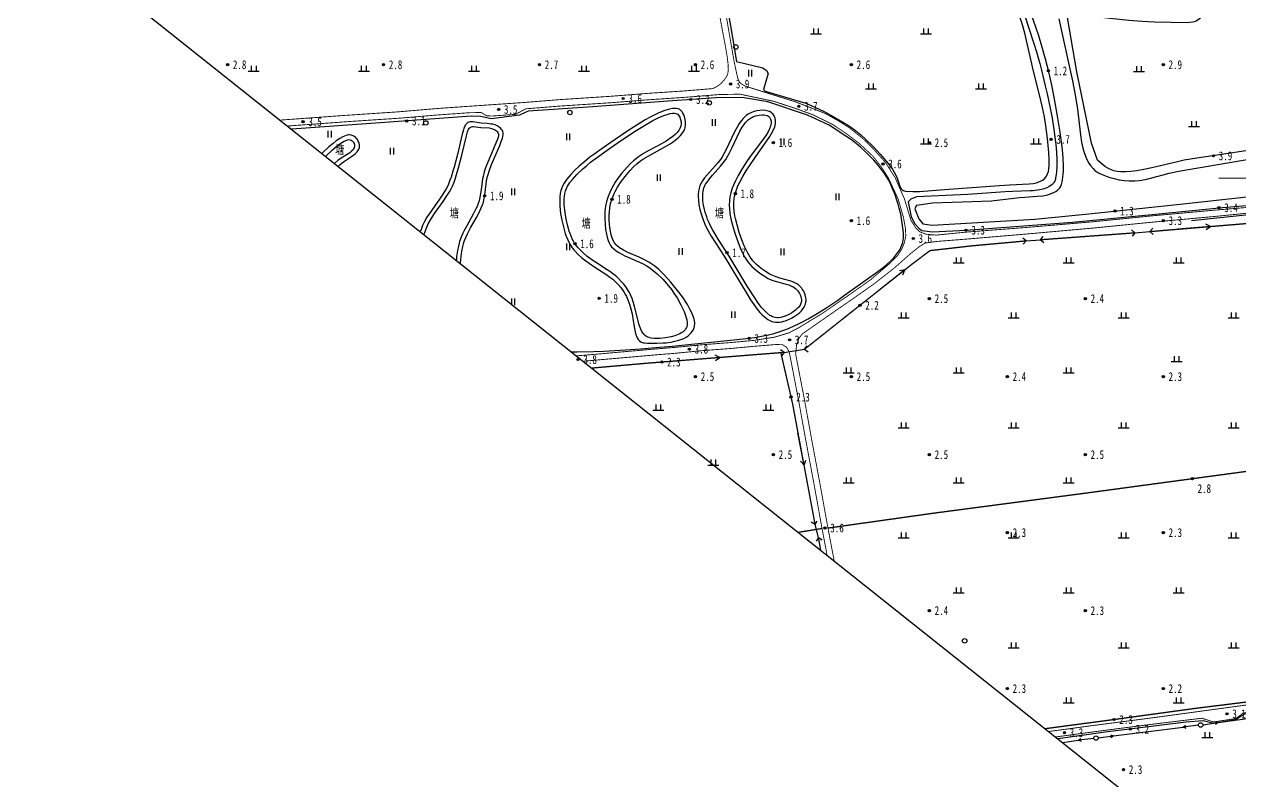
# Model space of a CAD drawing. Header units: metres. Extents: x 494039 to 619385, y 3351420 to 3402703.
# Drawn here: x 580158 to 580710, y 3397356 to 3397700 of the extents above; entities that cross this region are included whole.
import ezdxf
from ezdxf.enums import TextEntityAlignment as Align

# ---------------------------------------------------------------- set-up
doc = ezdxf.new("R2010")
doc.units = ezdxf.units.M
for name, pattern in [('2180', [0]), ('4410a', [0]), ('4430', [0]), ('8521', [0])]:
    doc.linetypes.add(name, pattern=pattern)
for name, color, linetype in [('210100', 130, 'Continuous'), ('220200', 130, 'Continuous'), ('220900', 130, '2180'), ('230102', 141, 'Continuous'), ('261301', 141, 'Continuous'), ('440100', 8, 'Continuous'), ('440300', 8, '4430'), ('510301', 8, 'Continuous'), ('541200', 8, 'Continuous'), ('720100', 8, 'Continuous'), ('760201', 8, '8521'), ('810302', 8, 'Continuous'), ('810600', 8, 'Continuous'), ('范围线', 8, 'Continuous')]:
    doc.layers.add(name, color=color, linetype=linetype)

# ---------------------------------------------------------------- blocks, each defined once
blk = doc.blocks.new('gc170')
at = {"linetype": 'Continuous'}
blk.add_circle((0, 0), 0.5, dxfattribs=at)
blk = doc.blocks.new('gu')
at = {"flags": 128}
for points in [[(3.75, 0), (-3.75, 0)], [(2.71, -0.6), (3.75, 0), (3.75, 0), (2.71, 0.6)]]:
    blk.add_lwpolyline(points, dxfattribs=at)
blk = doc.blocks.new('p_point')
for radius in [0.25, 0.2, 0.15, 0.1, 0.05]:
    blk.add_circle((0, 0), radius)
blk.add_point((0, 0))
blk = doc.blocks.new('ve')
at = {"color": 0, "linetype": 'Continuous'}
for p, q in [((-0.4, 1.5), (-0.4, 0)), ((0.4, 0), (0.4, 1.5))]:
    blk.add_line(p, q, dxfattribs=at)
blk = doc.blocks.new('vm')
at = {"linetype": 'Continuous'}
for p, q in [((1.25, 0), (-1.25, 0)), ((-0.5, 0), (-0.5, 1.3)), ((0.5, 1.3), (0.5, 0))]:
    blk.add_line(p, q, dxfattribs=at)
blk = doc.blocks.new('gc013b')
at = {"linetype": 'Continuous'}
blk.add_line((0.5, 0), (4, 0), dxfattribs=at)
at = {"linetype": 'Continuous', "flags": 128}
blk.add_lwpolyline([(3.39, 0.35), (4, 0), (3.39, -0.35)], dxfattribs=at)
blk = doc.blocks.new('1-3&1-4')
at = {"layer": '210100', "color": 141, "linetype": 'Continuous', "flags": 128}
for points in [[(580563.553, 3397617.4702), (580570.7456, 3397618.5898), (580597.5554, 3397619.4659), (580603.8988, 3397620.2361), (580610.2733, 3397620.9216), (580612.7699, 3397621.1405), (580618.5116, 3397621.5321), (580620.8628, 3397621.7751), (580622.5459, 3397622.0637), (580623.9902, 3397622.432), (580625.2001, 3397622.8591), (580625.8516, 3397623.1461), (580626.8142, 3397623.6658), (580627.597, 3397624.2154), (580628.4222, 3397625.0318), (580628.6621, 3397625.3558), (580629.0672, 3397626.056), (580629.4202, 3397626.9118), (580629.7327, 3397628.0281), (580629.8788, 3397628.7637), (580630.09, 3397630.2683), (580630.2143, 3397631.5815), (580630.2919, 3397632.8858), (580630.3303, 3397635.4724), (580630.1947, 3397638.8866), (580629.8631, 3397642.6959), (580629.2908, 3397647.3262), (580628.662, 3397651.5866), (580627.471, 3397658.7929), (580626.0711, 3397666.4726), (580624.8174, 3397672.6918), (580623.6049, 3397678.0073), (580622.1153, 3397683.8451), (580620.5005, 3397689.6491), (580619.0474, 3397694.4544), (580617.7856, 3397698.2683), (580615.2781, 3397705.0871)], [(580628.1567, 3397702.1321), (580632.3356, 3397683.5472), (580634.3576, 3397673.953), (580635.5979, 3397667.5261), (580636.6593, 3397661.0096), (580638.0293, 3397649.4829), (580638.553, 3397646.1154), (580639.1494, 3397643.2861), (580639.6564, 3397641.4432), (580640.2791, 3397639.6463), (580641.047, 3397637.9077), (580641.7845, 3397636.5771), (580642.56, 3397635.4306), (580643.7394, 3397634.0485), (580644.603, 3397633.2592), (580645.9662, 3397632.3042), (580647.1945, 3397631.6412), (580648.6159, 3397631.0217), (580650.9949, 3397630.1994), (580653.3221, 3397629.5488), (580655.669, 3397629.0304), (580658.0259, 3397628.6598), (580660.1482, 3397628.4739), (580661.0901, 3397628.4431), (580662.775, 3397628.4798), (580664.6975, 3397628.6711), (580665.7924, 3397628.8399), (580668.2487, 3397629.3373), (580669.8826, 3397629.7338), (580675.5965, 3397631.2594), (580678.3443, 3397631.9308), (580682.7619, 3397632.8712), (580688.8523, 3397633.9987), (580693.2885, 3397634.7552), (580718.1486, 3397638.9025)], [(580563.553, 3397617.4702), (580562.8521, 3397615.8035), (580564.549, 3397611.2838), (580566.4176, 3397609.0018), (580570.624, 3397608.4207), (580617.274, 3397611.1717), (580643.2877, 3397613.6883), (580684.7005, 3397618.0981), (580727.3746, 3397622.7839), (580741.8893, 3397623.9742)]]:
    blk.add_lwpolyline(points, dxfattribs=at)
at = {"layer": '220200', "color": 141, "linetype": 'Continuous', "const_width": 0.6, "flags": 128}
for points in [[(580669.5621, 3397605.4372), (580713.2284, 3397609.0848)], [(580512.6676, 3397551.9954), (580532.3781, 3397567.646), (580561.6104, 3397590.7387), (580569.6364, 3397596.8083), (580588.9419, 3397599.0086), (580613.353, 3397601.2271)], [(580619.8469, 3397601.7446), (580662.7519, 3397604.8867)], [(580416.1821, 3397543.4653), (580441.2157, 3397545.6748), (580503.3947, 3397550.589)], [(580501.8979, 3397550.4707), (580507.2289, 3397527.2762), (580517.4517, 3397472.377)], [(580518.9448, 3397466.4784), (580519.9955, 3397460.861)], [(580622.0649, 3397379.6445), (580651.0271, 3397383.4886), (580691.1445, 3397388.9791), (580719.4569, 3397392.4716), (580764.0251, 3397398.7896), (580813.8537, 3397404.9495), (580858.6761, 3397411.0116)]]:
    blk.add_lwpolyline(points, dxfattribs=at)
at = {"layer": '220900', "color": 141, "linetype": 'Continuous'}
for p, q in [((580662.7519, 3397604.8867), (580661.2283, 3397606.1824)), ((580669.5621, 3397605.4372), (580670.8578, 3397606.9608)), ((580613.353, 3397601.2271), (580611.8309, 3397602.5245)), ((580613.353, 3397601.2271), (580612.0556, 3397599.705)), ((580619.8469, 3397601.7446), (580621.1443, 3397603.2667)), ((580619.8469, 3397601.7446), (580621.369, 3397600.4472)), ((580662.7519, 3397604.8867), (580661.4562, 3397603.3631)), ((580669.5621, 3397605.4372), (580671.0857, 3397604.1415)), ((580503.3947, 3397550.589), (580501.7844, 3397551.7752)), ((580512.6676, 3397551.9954), (580513.8538, 3397553.6057)), ((580512.6676, 3397551.9954), (580514.2779, 3397550.8092)), ((580503.3947, 3397550.589), (580502.2085, 3397548.9787)), ((580517.4517, 3397472.377), (580515.7337, 3397473.4009)), ((580517.4517, 3397472.377), (580518.4756, 3397474.095)), ((580518.9448, 3397466.4784), (580517.9209, 3397464.7604)), ((580518.9448, 3397466.4784), (580520.6628, 3397465.4545))]:
    blk.add_line(p, q, dxfattribs=at)
at = {"layer": '220900', "color": 141, "linetype": '2180', "flags": 128}
for points, elevation in [([(580613.353, 3397601.2271), (580619.8469, 3397601.7446)], 2.3897), ([(580662.7519, 3397604.8867), (580669.5621, 3397605.4372)], 2.7074), ([(580518.9448, 3397466.4784), (580517.4517, 3397472.377)], 2.8994)]:
    blk.add_lwpolyline(points, dxfattribs=dict(at, elevation=elevation))
blk.add_lwpolyline([(580503.3947, 3397550.589), (580512.6676, 3397551.9954)], dxfattribs=at)
at = {"layer": '230102', "color": 141, "linetype": 'Continuous', "flags": 128}
for points in [[(580453.3196, 3397577.5482), (580454.7743, 3397575.2912), (580456.5063, 3397572.217), (580457.5249, 3397570.129), (580457.977, 3397569.0889), (580458.6205, 3397567.3789), (580459.1569, 3397565.398), (580459.3265, 3397564.1444), (580459.3027, 3397562.9657), (580459.204, 3397562.4112), (580459.0384, 3397561.8839), (580458.7982, 3397561.3875), (580458.4462, 3397560.8853), (580458.0076, 3397560.4206), (580457.4931, 3397559.9902), (580456.5995, 3397559.4034), (580455.9349, 3397559.0485), (580454.4736, 3397558.4187), (580453.69, 3397558.1418), (580452.0463, 3397557.6618), (580449.4662, 3397557.1295), (580446.8627, 3397556.8466), (580445.1762, 3397556.8229), (580444.3624, 3397556.8695), (580442.8207, 3397557.0997), (580442.1047, 3397557.2934), (580441.4342, 3397557.5472), (580440.8165, 3397557.8682), (580440.3876, 3397558.1615), (580439.8595, 3397558.632), (580439.0737, 3397559.6205), (580438.7828, 3397560.0977), (580438.269, 3397561.1289), (580437.6973, 3397562.6244), (580437.3898, 3397563.6063), (580435.388, 3397571.5056), (580434.6615, 3397573.9489), (580434.2867, 3397575.0311), (580433.6012, 3397576.7227), (580433.103, 3397577.752), (580432.5733, 3397578.6989), (580431.6283, 3397580.145), (580430.572, 3397581.5334), (580429.4239, 3397582.8573), (580428.1969, 3397584.1052), (580427.3406, 3397584.885), (580426.0119, 3397585.9701), (580424.1678, 3397587.3118), (580422.9863, 3397588.11), (580418.1735, 3397591.2105), (580416.0254, 3397592.6656), (580413.7942, 3397594.3449), (580412.2007, 3397595.6894), (580410.845, 3397596.9689), (580409.7248, 3397598.1687), (580409.2027, 3397598.794), (580408.2083, 3397600.1735), (580407.4941, 3397601.4012), (580407.1106, 3397602.1649), (580406.1221, 3397604.551), (580405.7465, 3397605.6478), (580405.0893, 3397607.8917), (580404.4781, 3397610.4779), (580404.1929, 3397611.9371), (580403.7076, 3397615.2145), (580403.5094, 3397617.5884), (580403.473, 3397618.6607), (580403.5149, 3397620.565), (580403.5867, 3397621.3958), (580403.8091, 3397622.8171), (580404.1175, 3397623.9931), (580404.4944, 3397624.9867), (580405.0045, 3397626.0206), (580405.6035, 3397627.0197), (580406.1015, 3397627.7493), (580407.1994, 3397629.165), (580409.2521, 3397631.4179), (580411.945, 3397633.9715), (580413.5816, 3397635.3846), (580415.4863, 3397636.9261), (580418.5262, 3397639.2305), (580422.9608, 3397642.4058), (580429.1218, 3397646.6472), (580436.2353, 3397651.375), (580439.9029, 3397653.6747), (580443.7213, 3397655.8571), (580446.1493, 3397657.069), (580448.7494, 3397658.1613), (580450.2455, 3397658.6775), (580451.6239, 3397659.058), (580452.6693, 3397659.235), (580453.5596, 3397659.256), (580454.1973, 3397659.1521), (580454.6927, 3397658.9609), (580455.0307, 3397658.7427), (580455.3958, 3397658.3849), (580455.7636, 3397657.8504), (580455.9448, 3397657.4993), (580456.3532, 3397656.3459), (580456.5449, 3397655.3356), (580456.5831, 3397654.836), (580456.5802, 3397654.343), (580456.4696, 3397653.5023), (580456.1543, 3397652.5549), (580455.7159, 3397651.7407), (580454.7952, 3397650.5299), (580453.9187, 3397649.6287), (580452.8353, 3397648.6782), (580450.852, 3397647.2187), (580449.8238, 3397646.5554), (580447.7194, 3397645.318), (580441.9974, 3397642.2568), (580439.5394, 3397640.8717), (580437.1792, 3397639.3521), (580436.295, 3397638.6979), (580434.9137, 3397637.5506), (580433.5934, 3397636.3205), (580431.9116, 3397634.581), (580429.5378, 3397631.8092), (580428.0589, 3397629.8695), (580426.6824, 3397627.855), (580425.9199, 3397626.6094), (580424.9911, 3397624.9245), (580424.1548, 3397623.1983), (580423.425, 3397621.435), (580423.1069, 3397620.5399), (580422.6294, 3397618.9053), (580422.3782, 3397617.746), (580422.1141, 3397615.9835), (580422.0014, 3397614.7963), (580421.9029, 3397612.4014), (580421.9101, 3397611.1969), (580422.0303, 3397608.7805), (580422.2967, 3397606.3623), (580422.669, 3397604.2522), (580422.9862, 3397602.9272), (580423.4567, 3397601.4299), (580423.9331, 3397600.2977), (580424.5748, 3397599.1741), (580424.9987, 3397598.6066), (580425.9745, 3397597.5892), (580427.0885, 3397596.6986), (580428.3086, 3397595.9053), (580429.9436, 3397595.0138), (580430.9671, 3397594.5174), (580436.6432, 3397592.0565), (580439.0789, 3397590.9239), (580441.0351, 3397589.8439), (580442.4973, 3397588.8715), (580443.3363, 3397588.2483), (580445.7248, 3397586.2355), (580448.2186, 3397583.7889), (580449.1819, 3397582.7515), (580450.8288, 3397580.8457), (580452.2027, 3397579.1018)], [(580508.5387, 3397579.5996), (580508.9734, 3397579.2087), (580509.6135, 3397578.5055), (580510.418, 3397577.3101), (580510.8256, 3397576.445), (580510.9831, 3397575.9978), (580511.1902, 3397575.0831), (580511.2372, 3397574.4521), (580511.2193, 3397573.9985), (580511.0847, 3397573.2019), (580510.8261, 3397572.439), (580510.6297, 3397572.0358), (580509.9152, 3397571.0237), (580509.2117, 3397570.2993), (580508.5224, 3397569.6979), (580506.9256, 3397568.5564), (580505.7888, 3397567.9052), (580504.6036, 3397567.3458), (580503.3746, 3397566.8879), (580502.7442, 3397566.7019), (580501.8829, 3397566.5036), (580500.7026, 3397566.3484), (580500.1722, 3397566.3322), (580499.2471, 3397566.4087), (580498.1604, 3397566.7227), (580497.3414, 3397567.1282), (580496.9034, 3397567.4007), (580495.4994, 3397568.5087), (580494.2813, 3397569.717), (580493.0102, 3397571.1818), (580491.461, 3397573.2163), (580490.0176, 3397575.3102), (580486.6363, 3397580.6725), (580478.4692, 3397594.2462), (580473.4826, 3397602.0122), (580472.3461, 3397603.8185), (580470.9484, 3397606.173), (580469.9453, 3397608.0467), (580469.4521, 3397609.0764), (580468.6501, 3397610.998), (580468.252, 3397612.087), (580467.5494, 3397614.3014), (580467.2462, 3397615.4246), (580466.7938, 3397617.4722), (580466.517, 3397619.3224), (580466.4044, 3397620.9438), (580466.4013, 3397621.7618), (580466.4389, 3397622.5752), (580466.5999, 3397623.8722), (580466.975, 3397625.3094), (580467.1949, 3397625.8705), (580467.7323, 3397626.9497), (580468.3744, 3397627.9829), (580469.4797, 3397629.4706), (580470.9074, 3397631.1467), (580474.5392, 3397635.158), (580475.7383, 3397636.6184), (580476.8532, 3397638.1985), (580477.8671, 3397639.9075), (580478.4507, 3397641.0027), (580479.7613, 3397643.6889), (580482.0102, 3397648.5074), (580483.3199, 3397651.0753), (580484.3482, 3397652.8475), (580485.2476, 3397654.183), (580485.9812, 3397655.1119), (580486.7792, 3397655.9563), (580487.2073, 3397656.3391), (580488.1038, 3397656.9908), (580488.9908, 3397657.4723), (580489.5006, 3397657.6939), (580490.591, 3397658.0636), (580491.3451, 3397658.2514), (580492.0949, 3397658.3918), (580493.3805, 3397658.5211), (580494.0161, 3397658.5228), (580494.9866, 3397658.4145), (580495.6518, 3397658.226), (580495.9567, 3397658.0916), (580496.497, 3397657.7315), (580496.7962, 3397657.416), (580497.2641, 3397656.5528), (580497.4943, 3397655.6232), (580497.5095, 3397654.6822), (580497.4208, 3397654.0498), (580497.2654, 3397653.414), (580496.789, 3397652.1344), (580496.4827, 3397651.4915), (580495.7646, 3397650.2013), (580494.7187, 3397648.5842), (580493.0836, 3397646.3208), (580491.6095, 3397644.3909), (580489.4285, 3397641.5386), (580488.0122, 3397639.5787), (580486.0464, 3397636.6669), (580484.0313, 3397633.4614), (580482.5279, 3397630.8832), (580481.3105, 3397628.5893), (580480.3733, 3397626.5695), (580479.6573, 3397624.6891), (580479.1712, 3397623.0239), (580478.7994, 3397621.3162), (580478.5483, 3397619.5861), (580478.4363, 3397617.4372), (580478.5159, 3397615.8271), (580478.7885, 3397613.6929), (580479.2515, 3397611.3049), (580479.9662, 3397608.4015), (580481.0422, 3397604.7323), (580482.3294, 3397600.9827), (580483.4664, 3397598.084), (580484.5009, 3397595.7745), (580485.3998, 3397594.0398), (580486.2641, 3397592.6166), (580486.9046, 3397591.7119), (580487.6176, 3397590.8372), (580488.7872, 3397589.5977), (580490.7084, 3397587.873), (580492.3048, 3397586.6314), (580493.9727, 3397585.4819), (580496.2168, 3397584.1727), (580497.7821, 3397583.4426), (580499.3623, 3397582.8812), (580503.6464, 3397581.7738), (580505.5248, 3397581.2087), (580506.719, 3397580.7258), (580507.2909, 3397580.4373), (580508.0206, 3397579.9904)]]:
    blk.add_lwpolyline(points, close=True, dxfattribs=at)
for points in [[(580339.8252, 3397604.2224), (580340.2288, 3397605.4822), (580341.013, 3397607.4551), (580341.7376, 3397608.9893), (580342.5646, 3397610.4957), (580343.7599, 3397612.4141), (580344.6019, 3397613.6658), (580348.5364, 3397619.1876), (580350.2169, 3397621.6503), (580351.3753, 3397623.531), (580352.069, 3397624.812), (580352.6855, 3397626.1285), (580353.4051, 3397627.9208), (580353.8886, 3397629.286), (580354.8953, 3397632.5221), (580355.422, 3397634.3965), (580356.9079, 3397640.1313), (580359.0528, 3397648.9766), (580359.5279, 3397650.7615), (580360.0345, 3397651.9657), (580360.3647, 3397652.4458), (580360.7015, 3397652.7681), (580361.2377, 3397653.0414), (580361.801, 3397653.1434), (580362.2117, 3397653.1541), (580365.611, 3397652.7777), (580369.326, 3397652.5278), (580370.4655, 3397652.3232), (580371.3851, 3397652.0284), (580371.8215, 3397651.8265), (580372.6392, 3397651.286), (580373.0172, 3397650.9328), (580373.3514, 3397650.502), (580373.5397, 3397650.0862), (580373.6014, 3397649.8243), (580373.6227, 3397649.2063), (580373.5757, 3397648.8493), (580373.3386, 3397647.9679), (580373.1171, 3397647.3718), (580368.7015, 3397636.9998), (580367.7351, 3397634.4657), (580367.1019, 3397632.5371), (580366.588, 3397630.5601), (580366.3729, 3397629.4529), (580365.9875, 3397626.7355), (580365.6016, 3397623.5266), (580365.2011, 3397621.0328), (580364.8359, 3397619.4832), (580364.4224, 3397618.1931), (580363.8654, 3397616.7943), (580363.3963, 3397615.763), (580362.1852, 3397613.3965), (580359.1771, 3397608.0606), (580357.9103, 3397605.6995), (580357.4033, 3397604.6719), (580356.6341, 3397602.9268), (580355.9504, 3397600.9771), (580355.2302, 3397598.1165), (580354.983, 3397596.8223), (580354.6037, 3397594.212), (580354.4643, 3397592.5741)], [(580295.124, 3397639.791), (580298.1337, 3397642.6192), (580300.4465, 3397644.546), (580301.9286, 3397645.5975), (580303.5178, 3397646.5312), (580304.6859, 3397647.0565), (580305.017, 3397647.1539), (580305.645, 3397647.2363), (580306.1797, 3397647.1736), (580306.7294, 3397646.9688), (580307.1935, 3397646.6676), (580307.5567, 3397646.3081), (580307.7929, 3397645.9618), (580308.0221, 3397645.4258), (580308.1502, 3397644.7781), (580308.1559, 3397644.2592), (580308.0054, 3397643.5215), (580307.7631, 3397642.9856), (580307.4284, 3397642.4907), (580306.9008, 3397641.9199), (580306.1405, 3397641.29), (580305.5752, 3397640.8947), (580302.1582, 3397638.8236), (580300.6122, 3397637.7196), (580299.2301, 3397636.5238)]]:
    blk.add_lwpolyline(points, dxfattribs=at)
at = {"layer": '440100', "color": 8, "linetype": 'Continuous', "const_width": 0.4, "flags": 128}
for points in [[(580482.93, 3397673.5621), (580482.2485, 3397675.3436), (580480.6043, 3397683.0462), (580471.3167, 3397736.8092), (580466.591, 3397763.3314), (580459.613, 3397801.1636), (580450.9849, 3397849.2856), (580446.9238, 3397871.118), (580444.1277, 3397887.3288), (580443.6314, 3397889.926), (580444.0046, 3397891.7168), (580444.4074, 3397892.3927), (580445.2261, 3397893.1491), (580457.3601, 3397894.5558), (580501.2798, 3397898.2174), (580540.1778, 3397901.5916), (580569.3852, 3397904.335), (580573.5596, 3397904.8139), (580572.478, 3397917.2762), (580571.0635, 3397919.5591), (580570.0659, 3397921.3239), (580568.9293, 3397931.1314)], [(580277.9832, 3397653.43), (580307.5818, 3397655.5792), (580328.7431, 3397656.9773), (580345.7152, 3397658.4249), (580360.6975, 3397659.4743), (580365.7295, 3397659.549), (580368.3692, 3397658.0074), (580371.0629, 3397657.9857), (580381.3685, 3397658.7222), (580386.0582, 3397661.2415), (580401.1577, 3397662.4549), (580424.6952, 3397663.9974), (580441.1743, 3397665.3), (580457.9544, 3397666.4153), (580473.7514, 3397667.7013), (580483.2559, 3397667.8982)], [(580483.2559, 3397667.8982), (580498.5843, 3397664.6676), (580508.7208, 3397661.3673), (580516.4858, 3397658.5127), (580525.3996, 3397654.1543), (580531.5283, 3397650.0607), (580537.5436, 3397645.5009), (580543.7671, 3397639.6838)], [(580544.0003, 3397642.9577), (580549.4021, 3397636.9072), (580553.854, 3397629.9119), (580558.0262, 3397620.393), (580561.0181, 3397610.5432), (580563.2184, 3397607.149), (580565.017, 3397605.3402)], [(580508.6099, 3397549.9019), (580509.0404, 3397553.9591), (580510.1066, 3397556.9499), (580511.6973, 3397559.0032), (580522.1412, 3397566.2989), (580535.1127, 3397575.2627), (580544.1953, 3397581.6641), (580553.434, 3397588.8884), (580561.1936, 3397595.7505), (580564.815, 3397598.6099), (580567.3893, 3397600.233), (580572.5267, 3397600.9629), (580586.0638, 3397602.031), (580613.6665, 3397604.3665), (580643.5197, 3397607.0337), (580672.2522, 3397609.8885), (580699.1497, 3397612.3415), (580723.434, 3397614.79)], [(580412.276, 3397546.5733), (580444.1001, 3397549.3655), (580454.0651, 3397550.1851), (580465.5145, 3397551.3081), (580479.3671, 3397552.3795), (580489.8475, 3397553.3531), (580499.2342, 3397554.1156), (580502.6117, 3397554.1142), (580504.5829, 3397552.8621)], [(580508.6099, 3397549.9019), (580512.6923, 3397528.7396), (580516.0222, 3397510.3238), (580519.7602, 3397490.3891), (580523.0529, 3397472.1222), (580526.1112, 3397455.9948)], [(580626.8036, 3397375.874), (580643.8086, 3397378.1826), (580670.2978, 3397381.612), (580693.239, 3397384.3835), (580698.5212, 3397382.6779), (580708.5957, 3397384.2347), (580711.907, 3397386.663), (580719.2127, 3397388.2726), (580746.085, 3397391.5922), (580774.946, 3397395.5514), (580835.0072, 3397403.2991), (580844.2739, 3397404.5864), (580861.4585, 3397406.4857), (580871.8359, 3397407.2783)]]:
    blk.add_lwpolyline(points, dxfattribs=at)
at = {"layer": '440100', "color": 8, "linetype": '4410a', "const_width": 0.4, "flags": 128}
for points in [[(580440.309, 3397891.479), (580444.3001, 3397868.622), (580451.2784, 3397831.2409), (580457.6884, 3397796.5606), (580461.3544, 3397776.0398), (580464.8805, 3397756.826), (580463.4199, 3397752.0152), (580464.8579, 3397741.5005), (580468.3406, 3397736.8124), (580471.2488, 3397720.49), (580474.4984, 3397701.4576), (580476.8723, 3397688.7531), (580477.5661, 3397684.6006), (580477.9484, 3397681.3386), (580478.0272, 3397679.1706), (580477.9884, 3397678.4913), (580477.8308, 3397677.4512), (580477.5112, 3397676.4461), (580477.1259, 3397675.697), (580476.5155, 3397674.7988), (580475.2422, 3397673.2792), (580474.4889, 3397672.5474), (580473.187, 3397671.5815), (580472.0517, 3397670.9489), (580470.9378, 3397670.4062)], [(580522.0834, 3397659.1117), (580508.6481, 3397664.3731), (580485.5737, 3397671.5892), (580484.0359, 3397672.5213), (580482.93, 3397673.5621)], [(580274.606, 3397656.1172), (580303.2103, 3397658.1955), (580328.1478, 3397659.8648), (580344.8494, 3397661.2896), (580349.4905, 3397661.6405), (580385.2136, 3397664.1073), (580400.945, 3397665.3714), (580424.4844, 3397666.9141), (580440.9621, 3397668.2166), (580457.7388, 3397669.3317), (580470.9378, 3397670.4062)], [(580522.0834, 3397659.1117), (580528.3073, 3397655.6147), (580533.1527, 3397652.5165), (580539.2942, 3397647.6204), (580544.0003, 3397642.9577)], [(580543.7671, 3397639.6838), (580547.632, 3397634.719), (580550.8007, 3397629.7683), (580555.2025, 3397620.2662), (580557.6426, 3397611.7012), (580558.4875, 3397607.0173), (580558.6858, 3397603.5215), (580558.0464, 3397600.4615), (580557.0015, 3397597.7835), (580554.9675, 3397594.5592)], [(580567.9334, 3397604.2561), (580572.4271, 3397603.8564), (580586.0279, 3397605.2109), (580613.5294, 3397607.3369), (580643.3049, 3397609.8849), (580671.835, 3397612.7296), (580698.9708, 3397615.2016), (580723.3238, 3397617.2192), (580741.6812, 3397619.5018), (580741.9653, 3397621.5502)], [(580499.0099, 3397557.4854), (580505.4914, 3397559.429), (580509.8151, 3397561.6502), (580520.7558, 3397568.2928), (580533.7231, 3397577.2538), (580542.7473, 3397583.614), (580551.6774, 3397591.2218), (580554.9675, 3397594.5592)], [(580409.2031, 3397549.0184), (580414.5871, 3397549.4587), (580443.8723, 3397552.0365), (580453.8243, 3397552.8551), (580465.2802, 3397553.9787), (580479.1398, 3397555.0506), (580489.615, 3397556.0237), (580499.0099, 3397557.4854)], [(580504.5829, 3397552.8621), (580505.7204, 3397550.6381), (580506.3333, 3397547.6732), (580510.0569, 3397528.2488), (580513.3859, 3397509.8383), (580517.1237, 3397489.9043), (580520.4169, 3397471.6347), (580522.8978, 3397458.5517)], [(580623.6895, 3397378.3518), (580643.4308, 3397381.0319), (580669.9409, 3397384.4641), (580718.7262, 3397391.1087), (580745.7135, 3397394.4425), (580774.5668, 3397398.4006), (580834.6256, 3397406.148), (580843.9182, 3397407.4389), (580859.7392, 3397409.209)]]:
    blk.add_lwpolyline(points, dxfattribs=at)
at = {"layer": '440100', "color": 8, "linetype": '4410a', "const_width": 0.4, "elevation": 3.7607, "flags": 128}
blk.add_lwpolyline([(580565.017, 3397605.3402), (580567.9334, 3397604.2561)], dxfattribs=at)
at = {"layer": '440300', "color": 8, "linetype": '4430', "const_width": 0.6, "flags": 128}
for points in [[(580523.3108, 3397470.762), (580570.985, 3397477.4867), (580641.062, 3397486.7279), (580721.8599, 3397497.6512), (580782.5553, 3397506.1559), (580819.952, 3397510.8345), (580866.1436, 3397516.0044)], [(580520.6165, 3397470.5822), (580509.9543, 3397468.8508)]]:
    blk.add_lwpolyline(points, dxfattribs=at)
at = {"layer": '541200', "color": 8, "linetype": 'Continuous'}
for p, q in [((580700.5689, 3397382.3947), (580734.1004, 3397386.9815)), ((580653.0192, 3397376.3662), (580684.7043, 3397380.3199)), ((580629.8998, 3397373.4103), (580637.147, 3397374.3485))]:
    blk.add_line(p, q, dxfattribs=at)
at = {"layer": '760201', "color": 8, "linetype": '8521', "flags": 128}
for points in [[(580741.2209, 3397645.2964), (580737.9542, 3397645.292), (580734.56, 3397645.184), (580732.3382, 3397645.026), (580728.5959, 3397644.5996), (580723.6208, 3397643.8495), (580714.094, 3397642.2462), (580709.2419, 3397641.4924), (580690.852, 3397638.7996), (580685.1831, 3397637.8412), (580682.0596, 3397637.219), (580677.5298, 3397636.1487), (580671.7918, 3397634.7001), (580666.8679, 3397633.5899), (580663.5929, 3397633.0244), (580660.89, 3397632.7025), (580658.4961, 3397632.5661), (580656.4262, 3397632.605), (580654.6836, 3397632.7943), (580653.2634, 3397633.0927), (580652.4289, 3397633.3461), (580651.0298, 3397633.9331), (580650.4556, 3397634.236), (580649.3537, 3397634.9245), (580648.0785, 3397635.9057), (580645.81, 3397637.8637), (580643.0517, 3397645.6228), (580636.348, 3397678.1037), (580632.1041, 3397702.7493), (580632.412, 3397703.5741), (580634.4947, 3397704.1752), (580655.8353, 3397701.9301), (580659.9614, 3397701.5356), (580666.1406, 3397701.0376), (580671.5235, 3397700.7897), (580686.7182, 3397700.5012), (580687.6028, 3397700.5436), (580688.8979, 3397700.7105), (580689.8679, 3397700.9554), (580690.6652, 3397701.2678), (580691.7007, 3397701.8853), (580692.3598, 3397702.4359), (580692.9434, 3397703.0655), (580693.4684, 3397703.8194), (580693.859, 3397704.6193), (580694.1615, 3397705.5617), (580694.3633, 3397706.6493), (580694.4673, 3397708.0874), (580694.4332, 3397709.8597), (580694.2573, 3397711.5715), (580693.9699, 3397713.0568), (580693.6025, 3397714.3017), (580693.1888, 3397715.3092), (580692.6704, 3397716.2442), (580692.3672, 3397716.6789), (580691.744, 3397717.3906), (580691.0652, 3397717.9729), (580690.201, 3397718.5499), (580689.1003, 3397719.1282), (580687.7368, 3397719.6913), (580685.8745, 3397720.2655), (580683.9738, 3397720.6858), (580681.5588, 3397721.0547), (580680.0947, 3397721.2148), (580676.6495, 3397721.4689), (580664.7617, 3397721.9342), (580658.3824, 3397722.3966), (580650.647, 3397723.1466), (580642.2207, 3397724.0979), (580636.5831, 3397724.8509), (580632.3242, 3397725.5508), (580629.4573, 3397726.1349), (580627.5831, 3397726.6159), (580626.3943, 3397727.0421), (580625.4776, 3397727.4996), (580624.6569, 3397728.0808), (580624.0018, 3397728.7408), (580623.3641, 3397729.5696), (580621.7958, 3397731.8946), (580619.9486, 3397739.4124), (580616.8741, 3397761.0523), (580610.0335, 3397803.9063), (580603.0993, 3397849.576), (580597.2136, 3397886.4319), (580591.2582, 3397923.0652), (580587.4899, 3397941.9926), (580586.3704, 3397945.5009), (580585.4328, 3397947.1597), (580584.0521, 3397948.0748), (580578.0098, 3397948.2986), (580576.3649, 3397947.5388), (580573.8529, 3397943.6312)], [(580574.3277, 3397931.6095), (580576.3434, 3397925.6511), (580577.4262, 3397922.1053), (580578.2193, 3397919.0766), (580579.0858, 3397914.959), (580579.6929, 3397911.1621), (580580.5604, 3397904.702), (580581.787, 3397896.2476), (580585.074, 3397875.1678), (580587.9305, 3397855.8986), (580589.3398, 3397846.9181), (580590.7165, 3397839.1789), (580594.0602, 3397822.3209), (580594.8084, 3397818.4271), (580595.8481, 3397812.5733), (580596.6111, 3397807.5304), (580598.3979, 3397793.377), (580599.1486, 3397787.9902), (580600.1042, 3397782.1748), (580603.3328, 3397764.2441), (580604.226, 3397758.6092), (580604.73, 3397755.082), (580605.2589, 3397751.1078), (580606.2121, 3397743.1399), (580608.0319, 3397724.9743), (580608.6403, 3397720.1627), (580609.2355, 3397716.4476), (580609.982, 3397712.8186), (580610.7043, 3397709.9946), (580611.2393, 3397708.1238), (580612.5516, 3397703.9381), (580616.7618, 3397691.4272), (580618.0857, 3397687.0953), (580619.5561, 3397681.7832), (580620.3244, 3397678.8194), (580622.0607, 3397671.6829), (580622.8769, 3397668.1058), (580624.2703, 3397661.5366), (580625.1406, 3397656.9363), (580625.9872, 3397651.8171), (580626.6132, 3397647.2458), (580626.869, 3397644.9492), (580627.1597, 3397641.4851), (580627.3059, 3397637.9903), (580627.2812, 3397635.046), (580627.1377, 3397632.6634), (580627.0161, 3397631.461), (580626.7639, 3397629.827), (580626.6224, 3397629.2475), (580626.3197, 3397628.3851), (580625.9799, 3397627.7395), (580625.7524, 3397627.415), (580625.2439, 3397626.8667), (580624.6457, 3397626.3893), (580623.8407, 3397625.8989), (580622.7549, 3397625.3935), (580620.9539, 3397624.7778), (580619.5219, 3397624.434), (580618.5608, 3397624.2611), (580616.3839, 3397624.0011), (580615.168, 3397623.915), (580607.1977, 3397623.6344), (580603.873, 3397623.4585), (580586.808, 3397622.304), (580563.5251, 3397621.2848), (580561.0158, 3397620.155), (580559.7767, 3397618.9999), (580561.1346, 3397612.1311), (580562.8133, 3397608.9841), (580564.7065, 3397606.8061), (580565.9433, 3397606.0058), (580570.7854, 3397605.327), (580586.0611, 3397606.0975)], [(580406.9847, 3397550.7836), (580409.2535, 3397550.7979), (580416.9062, 3397550.9764), (580421.5715, 3397551.1761), (580431.261, 3397551.7622), (580438.1789, 3397552.2509), (580445.0942, 3397552.7787), (580452.5222, 3397553.4086), (580483.4722, 3397556.5604), (580486.148, 3397556.8665), (580490.0318, 3397557.3983), (580493.8725, 3397558.0805), (580495.6544, 3397558.4557), (580498.6848, 3397559.192), (580501.1774, 3397559.912), (580502.4087, 3397560.3164), (580505.3313, 3397561.4284), (580507.9607, 3397562.5847), (580509.584, 3397563.3579), (580511.1934, 3397564.163), (580514.3725, 3397565.8542), (580518.4196, 3397568.1961), (580522.8266, 3397571.0062), (580527.7362, 3397574.3523), (580530.8327, 3397576.5254), (580546.0251, 3397587.3444), (580548.465, 3397589.2068), (580550.2302, 3397590.6645), (580551.9126, 3397592.197), (580553.2287, 3397593.5503), (580554.2095, 3397594.6964), (580555.1111, 3397595.912), (580555.7532, 3397596.925), (580556.4249, 3397598.1963), (580556.9002, 3397599.33), (580557.2638, 3397600.4963), (580557.4964, 3397601.6815), (580557.5717, 3397602.3466), (580557.6255, 3397603.9601), (580557.5903, 3397604.9083), (580557.3689, 3397607.2136), (580557.0689, 3397609.3469), (580556.525, 3397612.4198), (580556.2042, 3397613.942), (580555.6769, 3397616.1279), (580555.1994, 3397617.8531), (580554.7632, 3397619.2834), (580553.793, 3397622.1172), (580552.8076, 3397624.626), (580551.8334, 3397626.8101), (580550.7501, 3397628.9356), (580550.074, 3397630.114), (580548.9904, 3397631.8059), (580547.6201, 3397633.712), (580546.0513, 3397635.6835), (580544.0844, 3397637.9326), (580542.1978, 3397639.917), (580540.2426, 3397641.8319), (580538.2222, 3397643.6738), (580536.1326, 3397645.4311), (580533.9493, 3397647.0965), (580531.4593, 3397648.8332), (580523.84, 3397653.8444), (580514.0496, 3397658.2754), (580495.9159, 3397664.343), (580484.3369, 3397666.303), (580472.3993, 3397666.279), (580450.5095, 3397664.7388), (580416.4841, 3397662.1714), (580387.1412, 3397660.1578), (580383.1236, 3397658.3413), (580370.3579, 3397656.6199), (580365.6027, 3397657.7207), (580361.1334, 3397657.9258), (580321.9462, 3397654.9648), (580279.7234, 3397652.0453)], [(580356.4168, 3397591.0205), (580356.5039, 3397592.8691), (580356.627, 3397594.104), (580356.989, 3397596.5648), (580357.433, 3397598.6923), (580357.921, 3397600.4814), (580358.2089, 3397601.3589), (580358.7301, 3397602.7124), (580359.6885, 3397604.7871), (580360.94, 3397607.1487), (580363.5792, 3397611.8016), (580364.8351, 3397614.1439), (580365.8003, 3397616.1883), (580366.3525, 3397617.5824), (580366.7629, 3397618.87), (580367.1721, 3397620.6556), (580367.5578, 3397623.1705), (580368.2303, 3397628.4625), (580368.5292, 3397630.0341), (580368.8657, 3397631.3665), (580369.4833, 3397633.3229), (580370.4501, 3397635.8849), (580374.1704, 3397644.6195), (580374.8892, 3397646.4381), (580375.4163, 3397647.9658), (580375.5647, 3397648.5383), (580375.7084, 3397649.4784), (580375.6878, 3397650.2977), (580375.5449, 3397650.909), (580375.3691, 3397651.3168), (580375.0063, 3397651.8857), (580374.5108, 3397652.4434), (580373.9026, 3397652.9608), (580373.076, 3397653.478), (580372.0837, 3397653.9027), (580371.0438, 3397654.1936), (580370.3277, 3397654.3314), (580368.4687, 3397654.5499), (580365.7268, 3397654.7691), (580361.8891, 3397655.258), (580360.8033, 3397655.2525), (580360.0971, 3397655.1108), (580359.7022, 3397654.9442), (580359.3656, 3397654.7232), (580358.9236, 3397654.2866), (580358.5466, 3397653.7435), (580358.326, 3397653.3325), (580357.9019, 3397652.2981), (580357.7006, 3397651.6756), (580357.1847, 3397649.7193), (580354.9268, 3397640.4409), (580353.4479, 3397634.7361), (580352.9174, 3397632.8712), (580352.0486, 3397630.1106), (580351.5651, 3397628.7509), (580350.8459, 3397626.9666), (580350.2312, 3397625.6561), (580349.5382, 3397624.3746), (580348.3827, 3397622.4935), (580346.4893, 3397619.7256), (580342.5611, 3397614.2021), (580341.1232, 3397611.9916), (580340.0027, 3397610.031), (580339.1096, 3397608.168), (580338.4179, 3397606.4638), (580338.1153, 3397605.5829)], [(580300.8746, 3397635.2153), (580301.7049, 3397635.9599), (580302.639, 3397636.726), (580303.63, 3397637.4584), (580306.8502, 3397639.5314), (580308.5509, 3397640.7823), (580309.3222, 3397641.531), (580309.7482, 3397642.0689), (580310.2209, 3397642.9499), (580310.4033, 3397643.5968), (580310.4577, 3397644.0582), (580310.4311, 3397644.8635), (580310.2664, 3397645.6854), (580310.1349, 3397646.0923), (580309.7776, 3397646.8774), (580309.5531, 3397647.2472), (580309.3034, 3397647.5902), (580308.7689, 3397648.1628), (580308.4718, 3397648.4147), (580307.8305, 3397648.8418), (580307.1419, 3397649.1552), (580306.7857, 3397649.2645), (580306.1336, 3397649.3738), (580305.6663, 3397649.3792), (580304.8664, 3397649.2655), (580304.4029, 3397649.1401), (580302.9181, 3397648.5221), (580301.4733, 3397647.7134), (580299.9196, 3397646.6629), (580298.4502, 3397645.5172), (580296.578, 3397643.8904), (580293.5328, 3397641.0572)], [(580586.0611, 3397606.0975), (580634.4827, 3397609.743), (580670.5665, 3397613.2535), (580702.5225, 3397616.4713), (580731.7479, 3397618.7826), (580741.7651, 3397620.1065)], [(580814.587, 3397604.3715), (580807.1104, 3397610.8177), (580801.2671, 3397614.3526), (580793.3718, 3397616.8132), (580782.0349, 3397617.6839), (580759.5756, 3397616.974), (580749.4181, 3397615.1599), (580739.1446, 3397613.7463), (580724.9112, 3397613.9161), (580714.576, 3397613.1443), (580688.4282, 3397610.3862)], [(580871.7128, 3397406.0388), (580868.5513, 3397405.9203), (580862.049, 3397405.8304), (580838.3031, 3397402.8071), (580808.0423, 3397398.8074), (580733.4653, 3397389.3726), (580712.5995, 3397386.2594), (580708.4533, 3397383.6412), (580698.4446, 3397381.9804), (580693.8003, 3397383.2192), (580686.0814, 3397382.6506), (580649.3129, 3397377.9793), (580627.8642, 3397375.0301)]]:
    blk.add_lwpolyline(points, dxfattribs=at)
for points in [[(580481.8034, 3397682.7536), (580493.6853, 3397679.8539), (580495.4355, 3397678.6858), (580496.1332, 3397677.2909), (580493.9515, 3397670.0374), (580494.746, 3397669.2275), (580513.2088, 3397663.7613), (580517.6438, 3397661.8865), (580521.3511, 3397660.1037), (580524.5546, 3397658.3635), (580528.2791, 3397656.2645), (580530.0313, 3397655.2423), (580532.6107, 3397653.6384), (580534.1807, 3397652.5668), (580535.9946, 3397651.2053), (580538.1871, 3397649.4012), (580540.3123, 3397647.5097), (580543.7874, 3397644.131), (580546.9686, 3397640.6775), (580550.4897, 3397636.492), (580552.5684, 3397633.7692), (580553.46, 3397632.4), (580554.1754, 3397631.1053), (580554.7966, 3397629.7108), (580555.1263, 3397628.7756), (580555.9036, 3397626.1675), (580556.2836, 3397625.3085), (580556.6033, 3397624.8201), (580556.9938, 3397624.4208), (580557.3845, 3397624.1699), (580557.6644, 3397624.0543), (580558.3582, 3397623.892), (580558.9161, 3397623.8266), (580561.8927, 3397623.6875), (580564.8404, 3397623.7381), (580566.6898, 3397623.8356), (580578.1607, 3397624.7479), (580601.1743, 3397626.4088), (580605.8502, 3397626.7023), (580614.7941, 3397627.1539), (580616.6029, 3397627.3782), (580618.0173, 3397627.6773), (580618.7097, 3397627.8796), (580619.8914, 3397628.3385), (580620.8418, 3397628.8496), (580621.5123, 3397629.3391), (580622.1556, 3397630.0016), (580622.5975, 3397630.6488), (580623.0943, 3397631.6823), (580623.4388, 3397632.764), (580623.6792, 3397634.0181), (580623.8122, 3397635.588), (580623.83, 3397636.6002), (580623.7798, 3397638.4886), (580623.6205, 3397641.34), (580623.2105, 3397646.3077), (580622.9335, 3397648.9616), (580622.3626, 3397653.4867), (580621.696, 3397657.61), (580620.8372, 3397661.7557), (580619.4463, 3397667.536), (580616.7473, 3397678.2655), (580613.9931, 3397690.2894), (580612.711, 3397695.5561), (580611.6574, 3397699.3517), (580610.7458, 3397702.164), (580608.4304, 3397708.1904), (580607.498, 3397710.8152), (580606.9738, 3397712.6046), (580606.4867, 3397714.7761), (580606.0633, 3397717.3449), (580605.6667, 3397720.684), (580604.9417, 3397728.9101), (580604.4501, 3397733.364), (580603.6114, 3397739.2498), (580600.7879, 3397756.8454), (580599.4529, 3397765.7138), (580598.5916, 3397772.4067), (580597.6099, 3397780.7517), (580596.8759, 3397786.1792), (580595.8762, 3397792.0158), (580593.5375, 3397804.3985), (580592.2966, 3397812.1323), (580590.1442, 3397826.9026), (580589.1687, 3397833.1406), (580587.6687, 3397841.5262), (580584.8167, 3397856.5951), (580583.8998, 3397861.685), (580582.1672, 3397872.2223), (580579.04, 3397892.0801), (580576.3899, 3397904.0135), (580573.3345, 3397904.2187), (580518.7783, 3397899.1754), (580486.0629, 3397896.3962), (580453.9016, 3397893.51), (580446.5395, 3397892.2145), (580445.3274, 3397891.5621), (580444.8978, 3397890.9923), (580444.6986, 3397889.9657), (580445.219, 3397885.5315), (580450.3436, 3397857.364), (580458.6958, 3397810.7811), (580463.625, 3397784.4063), (580469.5988, 3397751.3742), (580479.0238, 3397698.8794)], [(580454.9989, 3397578.6996), (580453.7981, 3397580.2175), (580451.8577, 3397582.53), (580448.8773, 3397585.7926), (580446.2774, 3397588.326), (580444.6292, 3397589.7399), (580443.7689, 3397590.4069), (580441.9495, 3397591.6356), (580440.0034, 3397592.6873), (580437.6052, 3397593.778), (580432.3898, 3397596.006), (580430.4158, 3397596.9921), (580428.6004, 3397598.1216), (580427.5208, 3397598.9941), (580427.0324, 3397599.4774), (580426.378, 3397600.2742), (580425.6908, 3397601.4576), (580425.2343, 3397602.5822), (580424.8316, 3397603.9276), (580424.4902, 3397605.4642), (580424.1823, 3397607.4594), (580424.0631, 3397608.6031), (580423.9334, 3397610.8918), (580423.9429, 3397613.173), (580424.0023, 3397614.3072), (580424.2069, 3397616.2751), (580424.566, 3397618.2116), (580425.1904, 3397620.3245), (580426.1903, 3397622.7661), (580426.6524, 3397623.721), (580427.6679, 3397625.5894), (580429.0217, 3397627.7223), (580431.118, 3397630.5366), (580433.3996, 3397633.1939), (580435.0146, 3397634.8647), (580436.4974, 3397636.2391), (580438.155, 3397637.5731), (580439.4822, 3397638.492), (580441.5525, 3397639.7594), (580449.4357, 3397644.0447), (580451.5454, 3397645.3017), (580452.5746, 3397645.9763), (580454.5546, 3397647.4639), (580455.2709, 3397648.0937), (580456.2751, 3397649.1038), (580457.3725, 3397650.4852), (580457.9059, 3397651.3725), (580458.2751, 3397652.1969), (580458.4668, 3397652.809), (580458.6241, 3397653.7048), (580458.6551, 3397654.7978), (580458.6101, 3397655.3981), (580458.297, 3397657.0572), (580458.1098, 3397657.6953), (580457.7014, 3397658.7536), (580457.2715, 3397659.5609), (580457.0238, 3397659.9259), (580456.3322, 3397660.6591), (580456.0362, 3397660.8696), (580455.3886, 3397661.1769), (580455.0386, 3397661.2805), (580454.2953, 3397661.4006), (580453.7735, 3397661.4234), (580452.6843, 3397661.3543), (580451.2762, 3397661.0995), (580449.1195, 3397660.4742), (580446.4221, 3397659.4148), (580444.3148, 3397658.4134), (580443.093, 3397657.7765), (580440.3262, 3397656.2178), (580436.8765, 3397654.1175), (580431.9919, 3397650.9741), (580426.6079, 3397647.3677), (580420.6818, 3397643.2624), (580416.8745, 3397640.515), (580415.1593, 3397639.2235), (580412.7857, 3397637.3402), (580410.2328, 3397635.123), (580408.3272, 3397633.3142), (580406.5164, 3397631.4334), (580404.6562, 3397629.2239), (580403.4075, 3397627.4188), (580402.5406, 3397625.7901), (580402.2005, 3397624.9396), (580401.9406, 3397624.0898), (580401.6644, 3397622.7731), (580401.4823, 3397621.1878), (580401.4336, 3397620.2642), (580401.4417, 3397618.1545), (580401.505, 3397616.9709), (580401.8605, 3397613.6524), (580402.3886, 3397610.6223), (580403.2552, 3397606.9757), (580403.9675, 3397604.6087), (580404.3717, 3397603.4511), (580405.0523, 3397601.7571), (580405.4327, 3397600.9336), (580406.14, 3397599.6048), (580407.1121, 3397598.1356), (580408.0641, 3397596.9576), (580409.8883, 3397595.0668), (580411.5396, 3397593.5927), (580413.2727, 3397592.2017), (580414.7556, 3397591.1128), (580417.366, 3397589.3655), (580422.3695, 3397586.1367), (580424.2109, 3397584.8279), (580425.5396, 3397583.7741), (580426.8827, 3397582.5532), (580427.9987, 3397581.3866), (580429.145, 3397580.0279), (580430.5484, 3397578.0731), (580431.3129, 3397576.7951), (580431.7225, 3397576.0094), (580432.445, 3397574.4009), (580433.1331, 3397572.5325), (580433.775, 3397570.3762), (580434.3068, 3397568.1158), (580434.6954, 3397565.9618), (580435.2379, 3397562.1443), (580435.6476, 3397559.9192), (580436.0223, 3397558.5442), (580436.254, 3397557.9059), (580436.6207, 3397557.1197), (580437.0665, 3397556.4233), (580437.6074, 3397555.8352), (580438.2616, 3397555.3769), (580438.6623, 3397555.1923), (580439.4775, 3397554.9498), (580439.9565, 3397554.8607), (580441.3074, 3397554.7296), (580442.1747, 3397554.6976), (580445.5374, 3397554.7049), (580448.4205, 3397554.8572), (580449.8366, 3397554.9881), (580452.0719, 3397555.2889), (580453.1757, 3397555.4905), (580455.6235, 3397556.11), (580456.5125, 3397556.412), (580457.781, 3397556.9403), (580458.8396, 3397557.4992), (580459.7633, 3397558.1143), (580460.4652, 3397558.6987), (580461.1832, 3397559.4513), (580461.5061, 3397559.8582), (580462.0265, 3397560.6535), (580462.3974, 3397561.4182), (580462.579, 3397561.9472), (580462.7266, 3397562.6222), (580462.798, 3397563.6447), (580462.661, 3397565.0226), (580462.5104, 3397565.7162), (580462.0765, 3397567.1097), (580461.1677, 3397569.2079), (580460.6258, 3397570.2568), (580459.4166, 3397572.3458), (580457.1598, 3397575.7634)], [(580509.9422, 3397581.2234), (580509.3997, 3397581.6185), (580508.6365, 3397582.0727), (580507.4226, 3397582.6299), (580505.93, 3397583.1451), (580501.4698, 3397584.3167), (580499.7031, 3397584.8587), (580498.2661, 3397585.4346), (580496.8054, 3397586.1632), (580494.7074, 3397587.4343), (580492.935, 3397588.7048), (580490.8632, 3397590.4525), (580489.183, 3397592.1831), (580488.5129, 3397593.0087), (580487.9056, 3397593.8646), (580486.7059, 3397595.9043), (580485.7797, 3397597.8115), (580485.249, 3397599.0346), (580484.177, 3397601.7821), (580483.0405, 3397605.0912), (580481.9894, 3397608.5947), (580481.2874, 3397611.366), (580481.0182, 3397612.6308), (580480.6775, 3397614.662), (580480.4891, 3397616.7045), (580480.4722, 3397617.7313), (580480.509, 3397618.6395), (580480.7148, 3397620.4556), (580480.876, 3397621.3578), (580481.3041, 3397623.136), (580481.7315, 3397624.4789), (580482.4132, 3397626.1925), (580483.361, 3397628.182), (580484.5897, 3397630.444), (580486.3003, 3397633.3021), (580487.2994, 3397634.8799), (580490.5058, 3397639.6414), (580495.5557, 3397646.6352), (580496.9057, 3397648.6733), (580497.5249, 3397649.696), (580498.5924, 3397651.7483), (580499.1267, 3397653.1217), (580499.4616, 3397654.4997), (580499.5341, 3397655.1907), (580499.5302, 3397655.8832), (580499.3549, 3397656.9252), (580499.2307, 3397657.3117), (580498.904, 3397658.0291), (580498.2773, 3397658.9198), (580497.8511, 3397659.3264), (580497.5126, 3397659.5764), (580496.7698, 3397659.9778), (580495.5276, 3397660.3658), (580494.9399, 3397660.467), (580493.725, 3397660.5563), (580492.3338, 3397660.4991), (580491.0081, 3397660.3053), (580489.7494, 3397659.9911), (580488.5606, 3397659.5632), (580487.9943, 3397659.3074), (580487.0099, 3397658.7642), (580486.3424, 3397658.306), (580485.7024, 3397657.778), (580484.8192, 3397656.8927), (580484.0112, 3397655.918), (580483.0252, 3397654.5151), (580482.0112, 3397652.8395), (580480.8734, 3397650.712), (580477.0793, 3397642.731), (580476.0403, 3397640.7584), (580475.0161, 3397639.0601), (580474.4114, 3397638.1816), (580473.223, 3397636.661), (580468.4553, 3397631.3122), (580467.2389, 3397629.8222), (580466.3226, 3397628.5381), (580465.6818, 3397627.4702), (580465.1508, 3397626.3536), (580464.9362, 3397625.7728), (580464.7412, 3397625.101), (580464.4966, 3397623.8245), (580464.3652, 3397622.2665), (580464.3539, 3397621.4163), (580464.4283, 3397619.8366), (580464.7154, 3397617.6275), (580465.164, 3397615.4587), (580465.8068, 3397613.0907), (580466.5815, 3397610.7696), (580467.6958, 3397608.0643), (580468.819, 3397605.8587), (580470.2204, 3397603.4454), (580476.1094, 3397594.2514), (580479.1306, 3397589.3054), (580484.4065, 3397580.4688), (580486.0813, 3397577.7241), (580488.151, 3397574.4667), (580490.3536, 3397571.2891), (580491.1386, 3397570.2605), (580492.389, 3397568.7612), (580493.3761, 3397567.7104), (580494.4927, 3397566.6706), (580496.0022, 3397565.5327), (580496.8583, 3397565.0374), (580497.7514, 3397564.6474), (580498.524, 3397564.4217), (580499.4638, 3397564.2836), (580500.6704, 3397564.2764), (580501.3192, 3397564.3354), (580502.3678, 3397564.5086), (580503.3347, 3397564.7452), (580504.0316, 3397564.9586), (580505.3912, 3397565.4739), (580506.704, 3397566.094), (580507.9647, 3397566.8098), (580509.7382, 3397568.0595), (580510.4744, 3397568.6906), (580511.3078, 3397569.526), (580511.9667, 3397570.3373), (580512.458, 3397571.1069), (580512.7218, 3397571.6322), (580513.0409, 3397572.473), (580513.28, 3397573.4969), (580513.3419, 3397574.0191), (580513.3581, 3397574.7695), (580513.3082, 3397575.3596), (580513.0141, 3397576.6702), (580512.8129, 3397577.2396), (580512.2998, 3397578.3411), (580511.658, 3397579.3745), (580511.2947, 3397579.8579), (580510.5975, 3397580.637)]]:
    blk.add_lwpolyline(points, close=True, dxfattribs=at)
at = {"layer": '范围线', "color": 8, "flags": 128}
blk.add_lwpolyline([(580974.9971, 3398172.2884), (580158.1729, 3397748.7629), (583102.2681, 3395406.1495), (589376.9328, 3392493.3034), (594318.9563, 3392016.403), (594002.9657, 3392059.9931), (593709.5027, 3392110.274), (593489.39, 3392154.2585), (593446.55, 3392164.1073), (593184.0367, 3392224.4585), (592856.0894, 3392311.9807), (592630.9821, 3392379.424), (592345.2786, 3392474.0542), (592112.8421, 3392558.6278), (591835.9381, 3392668.5492), (591571.4074, 3392783.2499), (591303.4331, 3392909.9936), (591275.2655, 3392923.316), (591065.2798, 3393031.2284), (591019.813, 3393054.5939), (590886.2864, 3393127.1825), (590776.1303, 3393189.2284), (589711.9005, 3393302.4152), (583546.9224, 3396125.8295)], close=True, dxfattribs=at)
at = {"layer": '261301', "color": 141, "linetype": 'Continuous', "xscale": 2, "yscale": 2}
for p, rotation in [((580708.3608, 3397629.6466, 1.3543), 359.3763178399063), ((580689.6715, 3397607.117, 2.2212), 4.772738433439758), ((580552.322, 3397583.4011, 2.2212), 38.30795818244684), ((580466.6926, 3397547.6883, 2.2199), 4.520637003582196), ((580511.0588, 3397506.7082, 2.2199), 280.5487843858076)]:
    blk.add_blockref('gu', p, dxfattribs=dict(at, rotation=rotation))
at = {"layer": '510301', "color": 8, "linetype": 'Continuous', "xscale": 2, "yscale": 2}
for p in [(580481.4559, 3397689.3151, 3.6452), (580469.3578, 3397663.9293, 3.538), (580340.5962, 3397654.8455, 3.6899), (580406.0853, 3397659.5443, 4.0248), (580585.4121, 3397419.5337, 2.6383), (580692.6427, 3397381.3105, 2.7535), (580645.0808, 3397375.3756, 2.7535)]:
    blk.add_blockref('gc170', p, dxfattribs=at)
at = {"layer": '541200', "color": 8, "linetype": 'Continuous', "xscale": 2, "yscale": 2}
for p, rotation in [((580692.6427, 3397381.3105), 187.1127544656057), ((580692.6427, 3397381.3105), 7.789120552237184), ((580645.0808, 3397375.3756), 187.3763465984323), ((580645.0808, 3397375.3756), 7.112754465605746)]:
    blk.add_blockref('gc013b', p, dxfattribs=dict(at, rotation=rotation))
for p in [(580692.6427, 3397381.3105), (580645.0808, 3397375.3756)]:
    blk.add_blockref('gc170', p, dxfattribs=at)
at = {"layer": '720100', "color": 8, "linetype": 'Continuous', "xscale": 2, "yscale": 2, "zscale": 2}
for p in [(580250.5325, 3397681.2792, 2.7903), (580321.3872, 3397681.2794, 2.8095), (580392.242, 3397681.2795, 2.7012), (580463.0968, 3397681.2797, 2.6418), (580533.9516, 3397681.2798, 2.588), (580623.4527, 3397678.4743, 1.2077), (580675.6612, 3397681.2801, 2.915), (580479.0541, 3397672.5077, 3.9), (580373.6912, 3397660.9482, 3.5026), (580430.2481, 3397665.9063, 3.6008), (580460.9611, 3397665.4631, 3.2212), (580510.0937, 3397662.4025, 3.7197), (580284.798, 3397655.3679, 3.4639), (580331.912, 3397655.7066, 3.0634), (580498.5241, 3397645.8523, 1.5804), (580569.3789, 3397645.8525, 2.5127), (580624.6931, 3397647.3441, 3.6728), (580698.4569, 3397639.8877, 3.853), (580548.2952, 3397636.1937, 3.556), (580481.2011, 3397622.6463, 1.8231), (580367.3497, 3397621.7072, 1.9282), (580425.1646, 3397620.1383, 1.83), (580653.7022, 3397614.7973, 1.3343), (580700.9609, 3397616.314, 3.3611), (580533.9515, 3397610.425, 1.5749), (580586.0611, 3397606.0975, 3.3285), (580675.661, 3397610.4253, 3.2779), (580408.3639, 3397599.9356, 1.632), (580562.0561, 3397602.3182, 3.5738), (580477.459, 3397595.8611, 1.6822), (580419.3333, 3397575.1263, 1.9321), (580569.3788, 3397574.9977, 2.4746), (580640.2336, 3397574.9978, 2.3899), (580537.8741, 3397571.9877, 2.1678), (580487.5067, 3397556.9233, 3.3491), (580505.8692, 3397556.2783, 3.6631), (580460.3407, 3397552.049, 3.8224), (580409.7886, 3397547.3328, 3.7822), (580447.8492, 3397546.1991, 2.309), (580463.0965, 3397539.5701, 2.5305), (580533.9513, 3397539.5702, 2.5369), (580604.8061, 3397539.5704, 2.4302), (580675.6609, 3397539.5705, 2.349), (580506.5402, 3397530.2727, 2.3), (580498.5239, 3397504.1428, 2.5094), (580569.3786, 3397504.1429, 2.4525), (580640.2334, 3397504.143, 2.4777), (580688.8885, 3397493.1937, 2.7711), (580521.968, 3397470.8164, 3.6244), (580604.806, 3397468.7156, 2.2805), (580675.6607, 3397468.7157, 2.2582), (580569.3785, 3397433.2881, 2.3872), (580640.2333, 3397433.2883, 2.2886), (580604.8058, 3397397.8608, 2.3339), (580675.6606, 3397397.8609, 2.2213), (580704.6162, 3397386.3908, 3.1035), (580653.2777, 3397383.7966, 2.2758), (580660.6607, 3397379.421, 3.1795), (580630.761, 3397377.8292, 3.3061), (580657.6086, 3397361.0497, 2.2832)]:
    blk.add_blockref('p_point', p, dxfattribs=at)
at = {"layer": '810302', "color": 8, "linetype": 'Continuous', "xscale": 2, "yscale": 2}
for p in [(580517.9008, 3397695.1951), (580567.9008, 3397695.1951), (580262.4422, 3397678.2232), (580312.4422, 3397678.2232), (580362.4422, 3397678.2232), (580412.4422, 3397678.2232), (580462.4422, 3397678.2232), (580664.6552, 3397678.0088), (580542.9008, 3397670.1951), (580592.9008, 3397670.1951), (580689.6552, 3397653.0088), (580567.9008, 3397645.1951), (580617.9008, 3397645.1951), (580582.6676, 3397591.1588), (580632.6676, 3397591.1588), (580682.6676, 3397591.1588), (580557.6676, 3397566.1588), (580607.6676, 3397566.1588), (580657.6676, 3397566.1588), (580707.6676, 3397566.1588), (580681.7018, 3397546.236), (580532.6676, 3397541.1588), (580582.6676, 3397541.1588), (580632.6676, 3397541.1588), (580446.2135, 3397524.2471), (580496.2135, 3397524.2471), (580557.6676, 3397516.1588), (580607.6676, 3397516.1588), (580657.6676, 3397516.1588), (580707.6676, 3397516.1588), (580471.2135, 3397499.2471), (580532.6676, 3397491.1588), (580582.6676, 3397491.1588), (580632.6676, 3397491.1588), (580557.6676, 3397466.1588), (580607.6676, 3397466.1588), (580657.6676, 3397466.1588), (580707.6676, 3397466.1588), (580582.6676, 3397441.1588), (580632.6676, 3397441.1588), (580682.6676, 3397441.1588), (580607.6676, 3397416.1588), (580657.6676, 3397416.1588), (580707.6676, 3397416.1588), (580632.6676, 3397391.1588), (580682.6676, 3397391.1588), (580695.7245, 3397375.4274)]:
    blk.add_blockref('vm', p, dxfattribs=at)
at = {"layer": '810600', "color": 8, "linetype": 'Continuous', "xscale": 2, "yscale": 2}
for p in [(580487.9464, 3397675.9371, 3.5457), (580471.4418, 3397653.4557), (580296.8704, 3397648.2373, 3.0843), (580405.2589, 3397647.0649), (580502.6521, 3397644.7695), (580325.2135, 3397640.4594), (580446.4418, 3397628.4557), (580380.2589, 3397622.0649), (580527.6521, 3397619.7695), (580405.2589, 3397597.0649), (580456.387, 3397594.9413), (580502.6521, 3397594.7695), (580380.2589, 3397572.0649), (580480.3293, 3397566.2145)]:
    blk.add_blockref('ve', p, dxfattribs=at)
at = {"color": 8, "width": 0.75}
for p in [(580301.4849, 3397642.708, 2.6287), (580353.5748, 3397613.8135, 2.5603), (580413.4743, 3397609.1946, 2.3355), (580473.9759, 3397613.8447, 2.5312)]:
    blk.add_text('塘', height=4, dxfattribs=at).set_placement(p, align=Align.MIDDLE_CENTER)
at = {"layer": '720100', "color": 8, "width": 0.75}
for s, p in [('2.8', (580252.9325, 3397681.2792, 2.7903)), ('2.8', (580323.7872, 3397681.2794, 2.8095)), ('2.7', (580394.642, 3397681.2795, 2.7012)), ('2.6', (580465.4968, 3397681.2797, 2.6418)), ('2.6', (580536.3516, 3397681.2798, 2.588)), ('2.9', (580678.0612, 3397681.2801, 2.915)), ('1.2', (580625.8527, 3397678.4743, 1.2077)), ('3.9', (580481.4541, 3397672.5077, 3.9)), ('3.6', (580432.6481, 3397665.9063, 3.6008)), ('3.2', (580463.3611, 3397665.4631, 3.2212)), ('3.5', (580376.0912, 3397660.9482, 3.5026)), ('3.7', (580512.4937, 3397662.4025, 3.7197)), ('3.5', (580287.198, 3397655.3679, 3.4639)), ('3.1', (580334.312, 3397655.7066, 3.0634)), ('1.6', (580500.9241, 3397645.8523, 1.5804)), ('2.5', (580571.7789, 3397645.8525, 2.5127)), ('3.7', (580627.0931, 3397647.3441, 3.6728)), ('3.9', (580700.8569, 3397639.8877, 3.853)), ('3.6', (580550.6952, 3397636.1937, 3.556)), ('1.9', (580369.7497, 3397621.7072, 1.9282)), ('1.8', (580483.6011, 3397622.6463, 1.8231)), ('1.8', (580427.5646, 3397620.1383, 1.83)), ('3.4', (580703.3609, 3397616.314, 3.3611)), ('1.6', (580536.3515, 3397610.425, 1.5749)), ('1.3', (580656.1022, 3397614.7973, 1.3343)), ('3.3', (580678.061, 3397610.4253, 3.2779)), ('3.3', (580588.4611, 3397606.0975, 3.3285)), ('1.6', (580410.7639, 3397599.9356, 1.632)), ('3.6', (580564.4561, 3397602.3182, 3.5738)), ('1.7', (580479.859, 3397595.8611, 1.6822)), ('1.9', (580421.7333, 3397575.1263, 1.9321)), ('2.2', (580540.2741, 3397571.9877, 2.1678)), ('2.5', (580571.7788, 3397574.9977, 2.4746)), ('2.4', (580642.6336, 3397574.9978, 2.3899)), ('3.3', (580489.9067, 3397556.9233, 3.3491)), ('3.7', (580508.2692, 3397556.2783, 3.6631)), ('3.8', (580462.7407, 3397552.049, 3.8224)), ('3.8', (580412.1886, 3397547.3328, 3.7822)), ('2.3', (580450.2492, 3397546.1991, 2.309)), ('2.5', (580465.4965, 3397539.5701, 2.5305)), ('2.5', (580536.3513, 3397539.5702, 2.5369)), ('2.4', (580607.2061, 3397539.5704, 2.4302)), ('2.3', (580678.0609, 3397539.5705, 2.349)), ('2.3', (580508.9402, 3397530.2727, 2.3)), ('2.5', (580500.9239, 3397504.1428, 2.5094)), ('2.5', (580571.7786, 3397504.1429, 2.4525)), ('2.5', (580642.6334, 3397504.143, 2.4777)), ('2.8', (580691.2343, 3397488.6893, 2.7711)), ('3.6', (580524.368, 3397470.8164, 3.6244)), ('2.3', (580607.206, 3397468.7156, 2.2805)), ('2.3', (580678.0607, 3397468.7157, 2.2582)), ('2.4', (580571.7785, 3397433.2881, 2.3872)), ('2.3', (580642.6333, 3397433.2883, 2.2886)), ('2.3', (580607.2058, 3397397.8608, 2.3339)), ('2.2', (580678.0606, 3397397.8609, 2.2213)), ('2.3', (580655.6777, 3397383.7966, 2.2758)), ('3.1', (580707.0162, 3397386.3908, 3.1035)), ('3.3', (580633.161, 3397377.8292, 3.3061)), ('3.2', (580663.0607, 3397379.421, 3.1795)), ('2.3', (580660.0086, 3397361.0497, 2.2832))]:
    blk.add_text(s, height=4, dxfattribs=at).set_placement(p, align=Align.MIDDLE_LEFT)

msp = doc.modelspace()

# ---------------------------------------------------------------- block references
msp.add_blockref('1-3&1-4', (0, 0))

doc.saveas('drawing.dxf')
